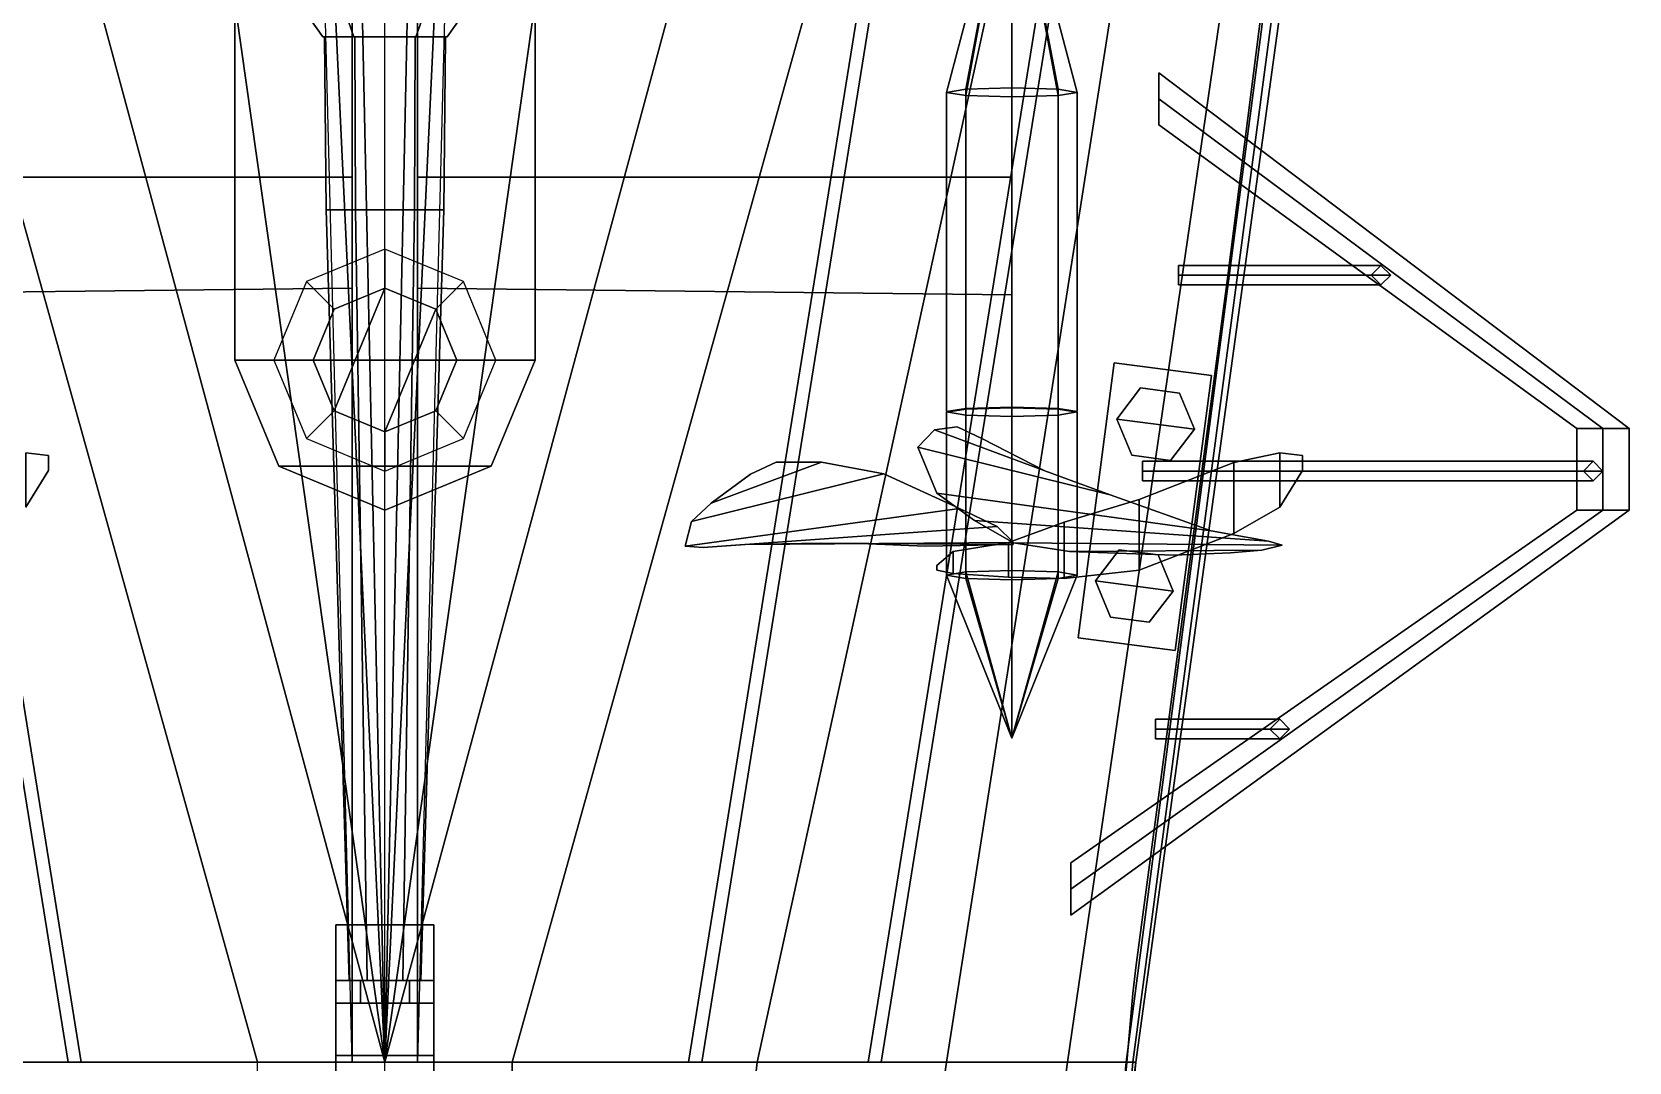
# Model space of a CAD drawing. Header units: millimetres. Extents: x -5 to 5, y -86 to 49.
# Drawn here: x -1.081 to 3.81, y -44.67 to -41.515 of the extents above; entities that cross this region are included whole.
import ezdxf

# ---------------------------------------------------------------- set-up
doc = ezdxf.new("R2010")
doc.units = ezdxf.units.MM
for name, color, linetype in [('deck', 3, 'Continuous'), ('drawing', 9, 'Continuous'), ('gun', 1, 'Continuous'), ('h2', 6, 'Continuous'), ('prop', 1, 'Continuous'), ('railings', 6, 'Continuous'), ('rails', 4, 'Continuous'), ('sleeve', 5, 'Continuous')]:
    doc.layers.add(name, color=color, linetype=linetype)

msp = doc.modelspace()

# ---------------------------------------------------------------- linework, layer by layer
for points in [[(-0.22, -40.01, -1.15), (-0.1, -40.01, -1.33), (-0.1, -44.67, -0.76), (-0.1, -44.67, -0.28)], [(-0.1, -44.67, -0.76), (-0.1, -40.01, -1.33), (0.1, -40.01, -1.33), (0.1, -44.67, -0.76)], [(0, -44.67, -0.3), (1.26, -40.01, -0.89), (1.69, -40.01, -0.76), (0.39, -44.67, -0.28)], [(0, -44.67, -0.3), (0.66, -40.01, -1.04), (1.26, -40.01, -0.89), (0, -44.67, -0.3)], [(0, -44.67, -0.3), (0.22, -40.01, -1.15), (0.66, -40.01, -1.04), (0, -44.67, -0.3)], [(0, -44.67, -0.3), (0.1, -40.01, -1.33), (0.22, -40.01, -1.15), (0, -44.67, -0.3)], [(0, -44.67, -0.3), (0, -40.01, -1.33), (0.1, -40.01, -1.33), (0, -44.67, -0.3)], [(0.1, -44.67, -0.76), (0.1, -40.01, -1.33), (0.22, -40.01, -1.15), (0.1, -44.67, -0.28)], [(0.39, -44.67, -0.28), (1.69, -40.01, -0.76), (2.16, -40.01, -0.53), (1.14, -44.67, -0.16)], [(1.14, -44.67, -0.16), (2.16, -40.01, -0.53), (2.45, -40.01, -0.25), (1.72, -44.67, 0.2)], [(1.72, -44.67, 0.2), (2.45, -40.01, -0.25), (2.77, -40.01, 0.25), (2.09, -44.67, 0.65)], [(2.09, -44.67, 0.65), (2.77, -40.01, 0.25), (2.94, -40.01, 0.83), (2.3, -44.67, 1.25)], [(2.27, -44.67, 2.61), (2.88, -40.01, 2.55), (2.88, -40.01, 2.64), (2.27, -44.67, 2.72)], [(2.29, -44.67, 2.2), (2.91, -40.01, 2.2), (2.88, -40.01, 2.55), (2.27, -44.67, 2.61)], [(2.3, -44.67, 1.45), (2.94, -40.01, 1.45), (2.91, -40.01, 2.2), (2.29, -44.67, 2.2)], [(2.3, -44.67, 1.25), (2.94, -40.01, 0.83), (2.94, -40.01, 1.45), (2.3, -44.67, 1.45)], [(1.7786, -41.6903, -2.3736), (1.72, -41.7001, -2.2325), (1.82, -41.3211, -2.206), (1.8493, -41.3161, -2.2765)], [(1.72, -41.7001, -2.2325), (1.7786, -41.71, -2.0914), (1.8493, -41.326, -2.1355), (1.82, -41.3211, -2.206)], [(1.92, -41.6862, -2.432), (1.7786, -41.6903, -2.3736), (1.8493, -41.3161, -2.2765), (1.92, -41.3141, -2.3058)], [(1.7786, -41.71, -2.0914), (1.92, -41.7141, -2.033), (1.92, -41.328, -2.1062), (1.8493, -41.326, -2.1355)], [(2.0614, -41.6903, -2.3736), (1.92, -41.6862, -2.432), (1.92, -41.3141, -2.3058), (1.9907, -41.3161, -2.2765)], [(1.92, -41.7141, -2.033), (2.0614, -41.71, -2.0914), (1.9907, -41.326, -2.1355), (1.92, -41.328, -2.1062)], [(2.12, -41.7001, -2.2325), (2.0614, -41.6903, -2.3736), (1.9907, -41.3161, -2.2765), (2.02, -41.3211, -2.206)], [(2.0614, -41.71, -2.0914), (2.12, -41.7001, -2.2325), (2.02, -41.3211, -2.206), (1.9907, -41.326, -2.1355)], [(-0.46, -41.36, 2.81), (-0.46, -41.36, 2.66), (-0.46, -42.52, 2.68), (-0.46, -42.52, 2.81)], [(0.46, -42.52, 2.81), (0.46, -41.36, 2.81), (-0.46, -41.36, 2.81), (-0.46, -42.52, 2.81)], [(0.46, -42.52, 2.68), (0.46, -41.36, 2.66), (0.46, -41.36, 2.81), (0.46, -42.52, 2.81)], [(3.81, -42.73, 0.59), (3.73, -42.73, 0.51), (2.37, -41.72, 0.51), (2.37, -41.64, 0.59)], [(3.73, -42.73, 0.67), (3.81, -42.73, 0.59), (2.37, -41.64, 0.59), (2.37, -41.72, 0.67)], [(1.7786, -42.6679, -2.442), (1.72, -42.6777, -2.3009), (1.72, -41.7001, -2.2325), (1.7786, -41.6903, -2.3736)], [(1.72, -42.6777, -2.3009), (1.7786, -42.6876, -2.1598), (1.7786, -41.71, -2.0914), (1.72, -41.7001, -2.2325)], [(1.92, -42.6638, -2.5004), (1.7786, -42.6679, -2.442), (1.7786, -41.6903, -2.3736), (1.92, -41.6862, -2.432)], [(1.7786, -42.6876, -2.1598), (1.92, -42.6917, -2.1014), (1.92, -41.7141, -2.033), (1.7786, -41.71, -2.0914)], [(2.0614, -42.6679, -2.442), (1.92, -42.6638, -2.5004), (1.92, -41.6862, -2.432), (2.0614, -41.6903, -2.3736)], [(1.92, -42.6917, -2.1014), (2.0614, -42.6876, -2.1598), (2.0614, -41.71, -2.0914), (1.92, -41.7141, -2.033)], [(2.12, -42.6777, -2.3009), (2.0614, -42.6679, -2.442), (2.0614, -41.6903, -2.3736), (2.12, -41.7001, -2.2325)], [(2.0614, -42.6876, -2.1598), (2.12, -42.6777, -2.3009), (2.12, -41.7001, -2.2325), (2.0614, -41.71, -2.0914)], [(3.73, -42.73, 0.51), (3.65, -42.73, 0.59), (2.37, -41.8, 0.59), (2.37, -41.72, 0.51)], [(3.65, -42.73, 0.59), (3.73, -42.73, 0.67), (2.37, -41.72, 0.67), (2.37, -41.8, 0.59)], [(-1.92, -42.32, -2.08), (-1.92, -41.96, -2.06), (-0.1, -41.96, -0.94), (-0.1, -42.3, -0.94)], [(-0.1, -42.3, -0.94), (-0.1, -41.96, -0.94), (-1.92, -41.96, -2.06), (-1.92, -42.32, -2.08)], [(1.92, -42.32, -2.08), (1.92, -41.96, -2.06), (0.1, -41.96, -0.94), (0.1, -42.3, -0.94)], [(0.1, -42.3, -0.94), (0.1, -41.96, -0.94), (1.92, -41.96, -2.06), (1.92, -42.32, -2.08)], [(0, -42.18, 2.81), (-0.2404, -42.2796, 2.81), (-0.1556, -42.3644, 2.97), (0, -42.3, 2.97)], [(0.2404, -42.2796, 2.81), (0, -42.18, 2.81), (0, -42.3, 2.97), (0.1556, -42.3644, 2.97)], [(3.08, -42.26, 0.67), (3.05, -42.23, 0.64), (2.43, -42.23, 1.42), (2.43, -42.26, 1.45)], [(3.05, -42.23, 0.64), (3.02, -42.26, 0.61), (2.43, -42.26, 1.39), (2.43, -42.23, 1.42)], [(-0.2404, -42.2796, 2.81), (-0.34, -42.52, 2.81), (-0.22, -42.52, 2.97), (-0.1556, -42.3644, 2.97)], [(-0.1556, -42.6756, 3.11), (0, -42.3, 3.11), (-0.1556, -42.3644, 3.11), (-0.22, -42.52, 3.11)], [(0, -42.3, 2.97), (-0.1556, -42.3644, 2.97), (-0.1556, -42.3644, 3.11), (0, -42.3, 3.11)], [(0, -42.74, 3.11), (0.1556, -42.3644, 3.11), (0, -42.3, 3.11), (-0.1556, -42.6756, 3.11)], [(0.1556, -42.3644, 2.97), (0, -42.3, 2.97), (0, -42.3, 3.11), (0.1556, -42.3644, 3.11)], [(0.34, -42.52, 2.81), (0.2404, -42.2796, 2.81), (0.1556, -42.3644, 2.97), (0.22, -42.52, 2.97)], [(3.02, -42.26, 0.61), (3.05, -42.29, 0.64), (2.43, -42.29, 1.42), (2.43, -42.26, 1.39)], [(3.05, -42.29, 0.64), (3.08, -42.26, 0.67), (2.43, -42.26, 1.45), (2.43, -42.29, 1.42)], [(-0.1556, -42.3644, 2.97), (-0.22, -42.52, 2.97), (-0.22, -42.52, 3.11), (-0.1556, -42.3644, 3.11)], [(0.1556, -42.6756, 3.11), (0.22, -42.52, 3.11), (0.1556, -42.3644, 3.11), (0, -42.74, 3.11)], [(0.22, -42.52, 2.97), (0.1556, -42.3644, 2.97), (0.1556, -42.3644, 3.11), (0.22, -42.52, 3.11)], [(-0.46, -42.52, 2.81), (-0.3253, -42.8453, 2.81), (0.3253, -42.8453, 2.81), (0.46, -42.52, 2.81)], [(-0.46, -42.52, 2.68), (-0.3253, -42.8453, 2.68), (-0.3253, -42.8453, 2.81), (-0.46, -42.52, 2.81)], [(-0.34, -42.52, 2.81), (-0.2404, -42.7604, 2.81), (-0.1556, -42.6756, 2.97), (-0.22, -42.52, 2.97)], [(-0.22, -42.52, 2.97), (-0.1556, -42.6756, 2.97), (-0.1556, -42.6756, 3.11), (-0.22, -42.52, 3.11)], [(0.1556, -42.6756, 2.97), (0.22, -42.52, 2.97), (0.22, -42.52, 3.11), (0.1556, -42.6756, 3.11)], [(0.2404, -42.7604, 2.81), (0.34, -42.52, 2.81), (0.22, -42.52, 2.97), (0.1556, -42.6756, 2.97)], [(0.3253, -42.8453, 2.68), (0.46, -42.52, 2.68), (0.46, -42.52, 2.81), (0.3253, -42.8453, 2.81)], [(2.1226, -43.3708, 2.79), (2.42, -43.41, 2.79), (2.5309, -42.5673, 2.79), (2.2335, -42.5281, 2.79)], [(2.2335, -42.5281, 2.68), (2.1226, -43.3708, 2.68), (2.1226, -43.3708, 2.79), (2.2335, -42.5281, 2.79)], [(2.2335, -42.5281, 2.79), (2.5309, -42.5673, 2.79), (2.5309, -42.5673, 2.68), (2.2335, -42.5281, 2.68)], [(2.5309, -42.5673, 2.79), (2.42, -43.41, 2.79), (2.42, -43.41, 2.68), (2.5309, -42.5673, 2.68)], [(2.4331, -42.621, 3.19), (2.3141, -42.6054, 3.19), (2.2411, -42.7006, 3.19), (2.479, -42.7319, 3.19)], [(2.3141, -42.6054, 2.79), (2.2411, -42.7006, 2.79), (2.2411, -42.7006, 3.19), (2.3141, -42.6054, 3.19)], [(2.4331, -42.621, 2.79), (2.3141, -42.6054, 2.79), (2.3141, -42.6054, 3.19), (2.4331, -42.621, 3.19)], [(2.479, -42.7319, 2.79), (2.4331, -42.621, 2.79), (2.4331, -42.621, 3.19), (2.479, -42.7319, 3.19)], [(-0.2404, -42.7604, 2.81), (0, -42.86, 2.81), (0, -42.74, 2.97), (-0.1556, -42.6756, 2.97)], [(-0.1556, -42.6756, 2.97), (0, -42.74, 2.97), (0, -42.74, 3.11), (-0.1556, -42.6756, 3.11)], [(0, -42.74, 2.97), (0.1556, -42.6756, 2.97), (0.1556, -42.6756, 3.11), (0, -42.74, 3.11)], [(0, -42.86, 2.81), (0.2404, -42.7604, 2.81), (0.1556, -42.6756, 2.97), (0, -42.74, 2.97)], [(2.479, -42.7319, 3.19), (2.2411, -42.7006, 3.19), (2.287, -42.8114, 3.19), (2.406, -42.8271, 3.19)], [(2.2411, -42.7006, 2.79), (2.287, -42.8114, 2.79), (2.287, -42.8114, 3.19), (2.2411, -42.7006, 3.19)], [(2.406, -42.8271, 2.79), (2.479, -42.7319, 2.79), (2.479, -42.7319, 3.19), (2.406, -42.8271, 3.19)], [(3.73, -42.98, 0.51), (3.65, -42.98, 0.59), (3.65, -42.73, 0.59), (3.73, -42.73, 0.51)], [(3.65, -42.98, 0.59), (3.73, -42.98, 0.67), (3.73, -42.73, 0.67), (3.65, -42.73, 0.59)], [(3.81, -42.98, 0.59), (3.73, -42.98, 0.51), (3.73, -42.73, 0.51), (3.81, -42.73, 0.59)], [(3.73, -42.98, 0.67), (3.81, -42.98, 0.59), (3.81, -42.73, 0.59), (3.73, -42.73, 0.67)], [(-0.3253, -42.8453, 2.68), (0, -42.98, 2.68), (0, -42.98, 2.81), (-0.3253, -42.8453, 2.81)], [(-0.3253, -42.8453, 2.81), (0, -42.98, 2.81), (0, -42.98, 2.81), (0.3253, -42.8453, 2.81)], [(0, -42.98, 2.68), (0.3253, -42.8453, 2.68), (0.3253, -42.8453, 2.81), (0, -42.98, 2.81)], [(2.287, -42.8114, 2.79), (2.406, -42.8271, 2.79), (2.406, -42.8271, 3.19), (2.287, -42.8114, 3.19)], [(3.73, -42.86, 0.67), (3.7, -42.83, 0.64), (2.32, -42.83, 1.42), (2.32, -42.86, 1.45)], [(3.7, -42.83, 0.64), (3.67, -42.86, 0.61), (2.32, -42.86, 1.39), (2.32, -42.83, 1.42)], [(3.67, -42.86, 0.61), (3.7, -42.89, 0.64), (2.32, -42.89, 1.42), (2.32, -42.86, 1.39)], [(3.7, -42.89, 0.64), (3.73, -42.86, 0.67), (2.32, -42.86, 1.45), (2.32, -42.89, 1.42)], [(2.1, -44.22, 0.59), (2.1, -44.14, 0.51), (3.73, -42.98, 0.51), (3.81, -42.98, 0.59)], [(2.1, -44.14, 0.51), (2.1, -44.06, 0.59), (3.65, -42.98, 0.59), (3.73, -42.98, 0.51)], [(2.1, -44.06, 0.59), (2.1, -44.14, 0.67), (3.73, -42.98, 0.67), (3.65, -42.98, 0.59)], [(2.1, -44.14, 0.67), (2.1, -44.22, 0.59), (3.81, -42.98, 0.59), (3.73, -42.98, 0.67)], [(2.3678, -43.1168, 3.19), (2.2489, -43.1011, 3.19), (2.1758, -43.1963, 3.19), (2.4138, -43.2276, 3.19)], [(2.2489, -43.1011, 2.79), (2.1758, -43.1963, 2.79), (2.1758, -43.1963, 3.19), (2.2489, -43.1011, 3.19)], [(2.3678, -43.1168, 2.79), (2.2489, -43.1011, 2.79), (2.2489, -43.1011, 3.19), (2.3678, -43.1168, 3.19)], [(2.4138, -43.2276, 2.79), (2.3678, -43.1168, 2.79), (2.3678, -43.1168, 3.19), (2.4138, -43.2276, 3.19)], [(2.4138, -43.2276, 3.19), (2.1758, -43.1963, 3.19), (2.2217, -43.3072, 3.19), (2.3407, -43.3228, 3.19)], [(2.1758, -43.1963, 2.79), (2.2217, -43.3072, 2.79), (2.2217, -43.3072, 3.19), (2.1758, -43.1963, 3.19)], [(2.3407, -43.3228, 2.79), (2.4138, -43.2276, 2.79), (2.4138, -43.2276, 3.19), (2.3407, -43.3228, 3.19)], [(2.2217, -43.3072, 2.79), (2.3407, -43.3228, 2.79), (2.3407, -43.3228, 3.19), (2.2217, -43.3072, 3.19)], [(2.1226, -43.3708, 2.68), (2.42, -43.41, 2.68), (2.42, -43.41, 2.79), (2.1226, -43.3708, 2.79)], [(2.77, -43.65, 0.67), (2.74, -43.62, 0.64), (2.36, -43.62, 1.42), (2.36, -43.65, 1.45)], [(2.74, -43.62, 0.64), (2.71, -43.65, 0.61), (2.36, -43.65, 1.39), (2.36, -43.62, 1.42)], [(2.71, -43.65, 0.61), (2.74, -43.68, 0.64), (2.36, -43.68, 1.42), (2.36, -43.65, 1.39)], [(2.74, -43.68, 0.64), (2.77, -43.65, 0.67), (2.36, -43.65, 1.45), (2.36, -43.68, 1.42)], [(-0.15, -44.25, -2.34), (-0.15, -44.25, -2.78), (-0.15, -44.65, -3.18), (-0.15, -44.65, -2.01)], [(-0.15, -44.65, -3.18), (-0.15, -44.25, -2.78), (0.15, -44.25, -2.78), (0.15, -44.65, -3.18)], [(0.15, -44.25, -2.34), (0.15, -44.25, -2.78), (-0.15, -44.25, -2.78), (-0.15, -44.25, -2.34)], [(0.15, -44.65, -2.01), (0.15, -44.25, -2.34), (-0.15, -44.25, -2.34), (-0.15, -44.65, -2.01)], [(0.15, -44.65, -3.18), (0.15, -44.25, -2.78), (0.15, -44.25, -2.34), (0.15, -44.65, -2.01)], [(-0.15, -45.29, -3.18), (-0.15, -44.65, -3.18), (0.15, -44.65, -3.18), (0.15, -45.29, -3.18)], [(-0.15, -44.65, -2.01), (-0.15, -44.65, -3.18), (-0.15, -45.29, -3.18), (-0.15, -45.29, -2.01)], [(0.15, -45.29, -2.01), (0.15, -44.65, -2.01), (-0.15, -44.65, -2.01), (-0.15, -45.29, -2.01)], [(0.15, -45.29, -3.18), (0.15, -44.65, -3.18), (0.15, -44.65, -2.01), (0.15, -45.29, -2.01)], [(-0.39, -48.93, 0.64), (-0.39, -44.67, -0.28), (0.39, -44.67, -0.28), (0.39, -48.93, 0.64)], [(0.39, -48.93, 0.64), (0.39, -44.67, -0.28), (1.14, -44.67, -0.16), (0.67, -48.93, 0.67)], [(0.67, -48.93, 0.67), (1.14, -44.67, -0.16), (1.72, -44.67, 0.2), (1.12, -48.93, 0.78)], [(1.12, -48.93, 0.78), (1.72, -44.67, 0.2), (2.09, -44.67, 0.65), (1.5, -48.93, 1.03)], [(1.5, -48.93, 1.03), (2.09, -44.67, 0.65), (2.3, -44.67, 1.25), (1.76, -48.93, 1.4)], [(1.76, -48.93, 1.4), (2.3, -44.67, 1.25), (2.3, -44.67, 1.45), (1.89, -48.93, 1.82)], [(1.89, -48.93, 1.82), (2.3, -44.67, 1.45), (2.29, -44.67, 2.2), (1.93, -48.93, 2.2)], [(1.93, -48.93, 2.2), (2.29, -44.67, 2.2), (2.27, -44.67, 2.61), (1.92, -48.93, 2.63)], [(1.92, -48.93, 2.63), (2.27, -44.67, 2.61), (2.27, -44.67, 2.72), (1.92, -48.93, 2.72)]]:
    msp.add_3dface(points)
at = {"layer": 'deck', "color": 3}
for points in [[(2.27, -44.67, 2.72), (2.88, -40.01, 2.64), (-2.88, -40.01, 2.64), (-2.27, -44.67, 2.72)], [(1.92, -48.35, 2.72), (2.27, -44.67, 2.72), (-2.27, -44.67, 2.72), (-1.92, -48.35, 2.72)]]:
    msp.add_3dface(points, dxfattribs=at)
at = {"layer": 'deck'}
msp.add_3dface([(1.92, -48.93, 2.72), (2.27, -44.67, 2.72), (1.92, -48.35, 2.72), (1.92, -48.93, 2.72)], dxfattribs=at)
at = {"layer": 'drawing', "extrusion": (1, -1.22461e-16, 0)}
msp.add_line((0, -48.93, -5.93), (0, 48.93, -5.93), dxfattribs=at)
at = {"layer": 'gun'}
for points in [[(-0.18, -42.06, 4.27), (-0.09, -42.06, 4.4259), (-0.0925, -41.53, 4.4302), (-0.185, -41.53, 4.27)], [(-0.09, -42.06, 4.1141), (-0.18, -42.06, 4.27), (-0.185, -41.53, 4.27), (-0.0925, -41.53, 4.1098)], [(0.09, -42.06, 4.1141), (-0.09, -42.06, 4.1141), (-0.0925, -41.53, 4.1098), (0.0925, -41.53, 4.1098)], [(-0.09, -42.06, 4.4259), (0.09, -42.06, 4.4259), (0.0925, -41.53, 4.4302), (-0.0925, -41.53, 4.4302)], [(0.09, -42.06, 4.4259), (0.18, -42.06, 4.27), (0.185, -41.53, 4.27), (0.0925, -41.53, 4.4302)], [(0.18, -42.06, 4.27), (0.09, -42.06, 4.1141), (0.0925, -41.53, 4.1098), (0.185, -41.53, 4.27)], [(-0.11, -44.42, 4.27), (-0.055, -44.42, 4.3653), (-0.09, -42.06, 4.4259), (-0.18, -42.06, 4.27)], [(-0.055, -44.42, 4.1747), (-0.11, -44.42, 4.27), (-0.18, -42.06, 4.27), (-0.09, -42.06, 4.1141)], [(-0.055, -44.42, 4.3653), (0.055, -44.42, 4.3653), (0.09, -42.06, 4.4259), (-0.09, -42.06, 4.4259)], [(0.055, -44.42, 4.1747), (-0.055, -44.42, 4.1747), (-0.09, -42.06, 4.1141), (0.09, -42.06, 4.1141)], [(0.055, -44.42, 4.3653), (0.11, -44.42, 4.27), (0.18, -42.06, 4.27), (0.09, -42.06, 4.4259)], [(0.11, -44.42, 4.27), (0.055, -44.42, 4.1747), (0.09, -42.06, 4.1141), (0.18, -42.06, 4.27)], [(-0.075, -44.42, 4.3999), (-0.15, -44.42, 4.27), (-0.15, -44.49, 4.27), (-0.075, -44.49, 4.3999)], [(0.075, -44.42, 4.3999), (-0.075, -44.42, 4.3999), (-0.15, -44.42, 4.27), (0.15, -44.42, 4.27)], [(-0.15, -44.42, 4.27), (-0.075, -44.42, 4.1401), (-0.075, -44.49, 4.1401), (-0.15, -44.49, 4.27)], [(0.15, -44.42, 4.27), (-0.15, -44.42, 4.27), (-0.075, -44.42, 4.1401), (0.075, -44.42, 4.1401)], [(-0.075, -44.42, 4.1401), (0.075, -44.42, 4.1401), (0.075, -44.49, 4.1401), (-0.075, -44.49, 4.1401)], [(0.075, -44.42, 4.3999), (-0.075, -44.42, 4.3999), (-0.075, -44.49, 4.3999), (0.075, -44.49, 4.3999)], [(0.15, -44.42, 4.27), (0.075, -44.42, 4.3999), (0.075, -44.49, 4.3999), (0.15, -44.49, 4.27)], [(0.075, -44.42, 4.1401), (0.15, -44.42, 4.27), (0.15, -44.49, 4.27), (0.075, -44.49, 4.1401)]]:
    msp.add_3dface(points, dxfattribs=at)
at = {"layer": 'h2'}
for points in [[(-0.39, -44.67, -0.28), (-1.69, -40.01, -0.76), (-2.16, -40.01, -0.53), (-1.14, -44.67, -0.16)], [(0, -44.67, -0.3), (-1.26, -40.01, -0.89), (-1.69, -40.01, -0.76), (-0.39, -44.67, -0.28)], [(0, -44.67, -0.3), (-0.66, -40.01, -1.04), (-1.26, -40.01, -0.89), (0, -44.67, -0.3)], [(0, -44.67, -0.3), (-0.22, -40.01, -1.15), (-0.66, -40.01, -1.04), (0, -44.67, -0.3)], [(0, -44.67, -0.3), (-0.1, -40.01, -1.33), (-0.22, -40.01, -1.15), (0, -44.67, -0.3)], [(0, -44.67, -0.3), (0, -40.01, -1.33), (-0.1, -40.01, -1.33), (0, -44.67, -0.3)], [(-0.67, -48.93, 0.67), (-1.14, -44.67, -0.16), (-1.72, -44.67, 0.2), (-1.12, -48.93, 0.78)], [(-0.39, -48.93, 0.64), (-0.39, -44.67, -0.28), (-1.14, -44.67, -0.16), (-0.67, -48.93, 0.67)]]:
    msp.add_3dface(points, dxfattribs=at)
at = {"layer": 'prop'}
for points in [[(1.7786, -43.1689, -2.476), (1.72, -43.1788, -2.3349), (1.72, -42.68, -2.3), (1.7786, -42.6701, -2.4411)], [(1.72, -43.1788, -2.3349), (1.7786, -43.1886, -2.1938), (1.7786, -42.6899, -2.1589), (1.72, -42.68, -2.3)], [(1.92, -43.1648, -2.5344), (1.7786, -43.1689, -2.476), (1.7786, -42.6701, -2.4411), (1.92, -42.666, -2.4995)], [(1.7786, -43.1886, -2.1938), (1.92, -43.1927, -2.1354), (1.92, -42.694, -2.1005), (1.7786, -42.6899, -2.1589)], [(2.0614, -43.1689, -2.476), (1.92, -43.1648, -2.5344), (1.92, -42.666, -2.4995), (2.0614, -42.6701, -2.4411)], [(1.92, -43.1927, -2.1354), (2.0614, -43.1886, -2.1938), (2.0614, -42.6899, -2.1589), (1.92, -42.694, -2.1005)], [(2.12, -43.1788, -2.3349), (2.0614, -43.1689, -2.476), (2.0614, -42.6701, -2.4411), (2.12, -42.68, -2.3)], [(2.0614, -43.1886, -2.1938), (2.12, -43.1788, -2.3349), (2.12, -42.68, -2.3), (2.0614, -42.6899, -2.1589)], [(2.021, -42.8593, -3.3201), (2.2209, -42.9323, -3.2789), (1.632, -42.7865, -2.9279), (1.6832, -42.7332, -3.1158)], [(1.6832, -42.7332, -3.1158), (1.632, -42.7865, -2.9279), (2.2209, -42.9323, -3.2789), (2.021, -42.8593, -3.3201)], [(1.8301, -42.7616, -3.2838), (2.021, -42.8593, -3.3201), (1.6832, -42.7332, -3.1158), (1.7521, -42.7248, -3.2362)], [(1.7521, -42.7248, -3.2362), (1.6832, -42.7332, -3.1158), (2.021, -42.8593, -3.3201), (1.8301, -42.7616, -3.2838)], [(1.632, -42.7865, -2.9279), (1.6904, -42.9272, -2.6358), (2.5304, -43.043, -3.1301), (2.2209, -42.9323, -3.2789)], [(2.2209, -42.9323, -3.2789), (2.5304, -43.043, -3.1301), (1.6904, -42.9272, -2.6358), (1.632, -42.7865, -2.9279)], [(-1.03, -42.8582, -1.9015), (-1.1, -42.9705, -1.7289), (-1.1, -42.8037, -2.1082), (-1.03, -42.8121, -1.9885)], [(-1.03, -42.8121, -1.9885), (-1.1, -42.8037, -2.1082), (-1.1, -42.9705, -1.7289), (-1.03, -42.8582, -1.9015)], [(0.999, -42.9583, -1.9033), (0.9391, -43.0145, -2.104), (1.528, -42.8686, -1.7529), (1.3368, -42.8323, -1.699)], [(1.3368, -42.8323, -1.699), (1.528, -42.8686, -1.7529), (0.9391, -43.0145, -2.104), (0.999, -42.9583, -1.9033)], [(1.1199, -42.8691, -1.7461), (0.999, -42.9583, -1.9033), (1.3368, -42.8323, -1.699), (1.1979, -42.8323, -1.6984)], [(1.1979, -42.8323, -1.6984), (1.3368, -42.8323, -1.699), (0.999, -42.9583, -1.9033), (1.1199, -42.8691, -1.7461)], [(2.6, -43.0508, -1.5841), (2.31, -43.1639, -1.4016), (2.31, -42.9466, -2.3587), (2.6, -42.8338, -2.2506)], [(2.6, -42.8338, -2.2506), (2.31, -42.9466, -2.3587), (2.31, -43.1639, -1.4016), (2.6, -43.0508, -1.5841)], [(2.74, -42.8037, -2.1082), (2.6, -42.8338, -2.2506), (2.6, -43.0508, -1.5841), (2.74, -42.9705, -1.7289)], [(2.74, -42.9705, -1.7289), (2.6, -43.0508, -1.5841), (2.6, -42.8338, -2.2506), (2.74, -42.8037, -2.1082)], [(2.81, -42.8582, -1.9015), (2.74, -42.9705, -1.7289), (2.74, -42.8037, -2.1082), (2.81, -42.8121, -1.9885)], [(2.81, -42.8121, -1.9885), (2.74, -42.8037, -2.1082), (2.74, -42.9705, -1.7289), (2.81, -42.8582, -1.9015)], [(1.528, -42.8686, -1.7529), (1.7596, -42.9743, -1.962), (0.9196, -43.0901, -2.4562), (0.9391, -43.0145, -2.104)], [(0.9391, -43.0145, -2.104), (0.9196, -43.0901, -2.4562), (1.7596, -42.9743, -1.962), (1.528, -42.8686, -1.7529)], [(1.6904, -42.9272, -2.6358), (1.8054, -43.0109, -2.442), (2.706, -43.0744, -2.9677), (2.5304, -43.043, -3.1301)], [(2.5304, -43.043, -3.1301), (2.706, -43.0744, -2.9677), (1.8054, -43.0109, -2.442), (1.6904, -42.9272, -2.6358)], [(1.7596, -42.9743, -1.962), (1.8746, -43.0302, -2.1655), (0.974, -43.0937, -2.6912), (0.9196, -43.0901, -2.4562)], [(0.9196, -43.0901, -2.4562), (0.974, -43.0937, -2.6912), (1.8746, -43.0302, -2.1655), (1.7596, -42.9743, -1.962)], [(2.31, -42.9466, -2.3587), (2.08, -43.0164, -2.3636), (2.08, -43.1887, -1.3331), (2.31, -43.1639, -1.4016)], [(2.31, -43.1639, -1.4016), (2.08, -43.1887, -1.3331), (2.08, -43.0164, -2.3636), (2.31, -42.9466, -2.3587)], [(1.8746, -43.0302, -2.1655), (1.925, -43.0784, -2.3365), (1.1023, -43.0852, -2.8132), (0.974, -43.0937, -2.6912)], [(0.974, -43.0937, -2.6912), (1.1023, -43.0852, -2.8132), (1.925, -43.0784, -2.3365), (1.8746, -43.0302, -2.1655)], [(1.8054, -43.0109, -2.442), (1.925, -43.0796, -2.3193), (2.7477, -43.0864, -2.7959), (2.706, -43.0744, -2.9677)], [(2.706, -43.0744, -2.9677), (2.7477, -43.0864, -2.7959), (1.925, -43.0796, -2.3193), (1.8054, -43.0109, -2.442)], [(2.08, -43.0164, -2.3636), (1.91, -43.079, -2.3279), (1.91, -43.1852, -1.383), (2.08, -43.1887, -1.3331)], [(2.08, -43.1887, -1.3331), (1.91, -43.1852, -1.383), (1.91, -43.079, -2.3279), (2.08, -43.0164, -2.3636)], [(1.1023, -43.0852, -2.8132), (1.3345, -43.0808, -2.8752), (1.9234, -43.0846, -2.5347), (1.925, -43.0784, -2.3365)], [(1.925, -43.0784, -2.3365), (1.9234, -43.0846, -2.5347), (1.3345, -43.0808, -2.8752), (1.1023, -43.0852, -2.8132)], [(1.3345, -43.0808, -2.8752), (1.4807, -43.0827, -2.8486), (1.6539, -43.0897, -2.7489), (1.9234, -43.0846, -2.5347)], [(1.9234, -43.0846, -2.5347), (1.6539, -43.0897, -2.7489), (1.4807, -43.0827, -2.8486), (1.3345, -43.0808, -2.8752)], [(1.91, -43.079, -2.3279), (1.74, -43.106, -2.2295), (1.74, -43.1733, -1.5526), (1.91, -43.1852, -1.383)], [(1.91, -43.1852, -1.383), (1.74, -43.1733, -1.5526), (1.74, -43.106, -2.2295), (1.91, -43.079, -2.3279)], [(2.7477, -43.0864, -2.7959), (2.6855, -43.1026, -2.5642), (2.0966, -43.1064, -2.2237), (1.925, -43.0796, -2.3193)], [(1.925, -43.0796, -2.3193), (2.0966, -43.1064, -2.2237), (2.6855, -43.1026, -2.5642), (2.7477, -43.0864, -2.7959)], [(1.74, -43.1733, -1.5526), (1.69, -43.1636, -1.6923), (1.69, -43.1496, -1.8918), (1.74, -43.106, -2.2295)], [(1.74, -43.106, -2.2295), (1.69, -43.1496, -1.8918), (1.69, -43.1636, -1.6923), (1.74, -43.1733, -1.5526)], [(2.6855, -43.1026, -2.5642), (2.5893, -43.1105, -2.4512), (2.4161, -43.1175, -2.3515), (2.0966, -43.1064, -2.2237)], [(2.0966, -43.1064, -2.2237), (2.4161, -43.1175, -2.3515), (2.5893, -43.1105, -2.4512), (2.6855, -43.1026, -2.5642)], [(1.72, -43.1788, -2.3349), (1.7786, -43.1689, -2.476), (1.92, -43.6776, -2.3698)], [(1.7786, -43.1886, -2.1938), (1.72, -43.1788, -2.3349), (1.92, -43.6776, -2.3698)], [(1.7786, -43.1689, -2.476), (1.92, -43.1648, -2.5344), (1.92, -43.6776, -2.3698)], [(1.92, -43.1927, -2.1354), (1.7786, -43.1886, -2.1938), (1.92, -43.6776, -2.3698)], [(1.92, -43.1648, -2.5344), (2.0614, -43.1689, -2.476), (1.92, -43.6776, -2.3698)], [(2.0614, -43.1689, -2.476), (2.12, -43.1788, -2.3349), (1.92, -43.6776, -2.3698)], [(2.12, -43.1788, -2.3349), (2.0614, -43.1886, -2.1938), (1.92, -43.6776, -2.3698)], [(2.0614, -43.1886, -2.1938), (1.92, -43.1927, -2.1354), (1.92, -43.6776, -2.3698)]]:
    msp.add_3dface(points, dxfattribs=at)
at = {"layer": 'railings'}
for points in [[(2.59, -42.19, 3.85), (2.59, -42.19, 3.88), (2.91, -39.67, 3.84), (2.91, -39.67, 3.81)], [(2.91, -39.67, 3.81), (2.91, -39.67, 3.84), (2.59, -42.19, 3.88), (2.59, -42.19, 3.85)], [(2.91, -39.67, 3.3), (2.91, -39.67, 3.33), (2.59, -42.19, 3.37), (2.59, -42.19, 3.34)], [(2.59, -42.19, 3.34), (2.59, -42.19, 3.37), (2.91, -39.67, 3.33), (2.91, -39.67, 3.3)], [(2.58, -42.27, 2.67), (2.59, -42.19, 2.67), (2.59, -42.19, 3.88), (2.58, -42.27, 3.88)], [(2.58, -42.27, 3.88), (2.59, -42.19, 3.88), (2.59, -42.19, 2.67), (2.58, -42.27, 2.67)], [(2.3, -44.38, 3.85), (2.3, -44.38, 3.88), (2.58, -42.27, 3.88), (2.58, -42.27, 3.85)], [(2.58, -42.27, 3.85), (2.58, -42.27, 3.88), (2.3, -44.38, 3.88), (2.3, -44.38, 3.85)], [(2.3, -44.38, 3.34), (2.3, -44.38, 3.37), (2.58, -42.27, 3.37), (2.58, -42.27, 3.34)], [(2.58, -42.27, 3.34), (2.58, -42.27, 3.37), (2.3, -44.38, 3.37), (2.3, -44.38, 3.34)], [(2.29, -44.46, 2.71), (2.3, -44.38, 2.71), (2.3, -44.38, 3.88), (2.29, -44.46, 3.88)], [(2.29, -44.46, 3.88), (2.3, -44.38, 3.88), (2.3, -44.38, 2.71), (2.29, -44.46, 2.71)], [(2.16, -45.96, 3.83), (2.16, -45.96, 3.86), (2.29, -44.46, 3.88), (2.29, -44.46, 3.85)], [(2.29, -44.46, 3.85), (2.29, -44.46, 3.88), (2.16, -45.96, 3.86), (2.16, -45.96, 3.83)], [(2.16, -45.96, 3.32), (2.16, -45.96, 3.35), (2.29, -44.46, 3.37), (2.29, -44.46, 3.34)], [(2.29, -44.46, 3.34), (2.29, -44.46, 3.37), (2.16, -45.96, 3.35), (2.16, -45.96, 3.32)]]:
    msp.add_3dface(points, dxfattribs=at)
at = {"layer": 'rails'}
for points in [[(-1.72, -40.01, 2.72), (-0.97, -44.67, 2.8), (-0.93, -44.67, 2.8), (-1.68, -40.01, 2.72)], [(-1.72, -40.01, 2.64), (-0.97, -44.67, 2.72), (-0.97, -44.67, 2.8), (-1.72, -40.01, 2.72)], [(-0.93, -44.67, 2.8), (-0.93, -44.67, 2.72), (-1.68, -40.01, 2.64), (-1.68, -40.01, 2.72)], [(1.68, -40.01, 2.72), (0.93, -44.67, 2.8), (0.97, -44.67, 2.8), (1.72, -40.01, 2.72)], [(1.68, -40.01, 2.64), (0.93, -44.67, 2.72), (0.93, -44.67, 2.8), (1.68, -40.01, 2.72)], [(0.97, -44.67, 2.8), (0.97, -44.67, 2.72), (1.72, -40.01, 2.64), (1.72, -40.01, 2.72)], [(2.23, -40.01, 2.72), (1.48, -44.67, 2.8), (1.52, -44.67, 2.8), (2.27, -40.01, 2.72)], [(2.23, -40.01, 2.64), (1.48, -44.67, 2.72), (1.48, -44.67, 2.8), (2.23, -40.01, 2.72)], [(1.52, -44.67, 2.8), (1.52, -44.67, 2.72), (2.27, -40.01, 2.64), (2.27, -40.01, 2.72)]]:
    msp.add_3dface(points, dxfattribs=at)
at = {"layer": 'sleeve'}
for points in [[(-0.19, -41.53, 4.27), (-0.095, -41.53, 4.4345), (-0.12, -41.46, 4.4778), (-0.24, -41.46, 4.27)], [(-0.095, -41.53, 4.1055), (-0.19, -41.53, 4.27), (-0.24, -41.46, 4.27), (-0.12, -41.46, 4.0622)], [(0.095, -41.53, 4.1055), (-0.095, -41.53, 4.1055), (-0.12, -41.46, 4.0622), (0.12, -41.46, 4.0622)], [(-0.095, -41.53, 4.4345), (0.095, -41.53, 4.4345), (0.12, -41.46, 4.4778), (-0.12, -41.46, 4.4778)], [(0.095, -41.53, 4.4345), (0.19, -41.53, 4.27), (0.24, -41.46, 4.27), (0.12, -41.46, 4.4778)], [(0.19, -41.53, 4.27), (0.095, -41.53, 4.1055), (0.12, -41.46, 4.0622), (0.24, -41.46, 4.27)], [(-0.19, -41.53, 4.27), (0.19, -41.53, 4.27), (0.095, -41.53, 4.4345), (-0.095, -41.53, 4.4345)], [(-0.095, -41.53, 4.1055), (0.095, -41.53, 4.1055), (0.19, -41.53, 4.27), (-0.19, -41.53, 4.27)]]:
    msp.add_3dface(points, dxfattribs=at)

doc.saveas('drawing.dxf')
